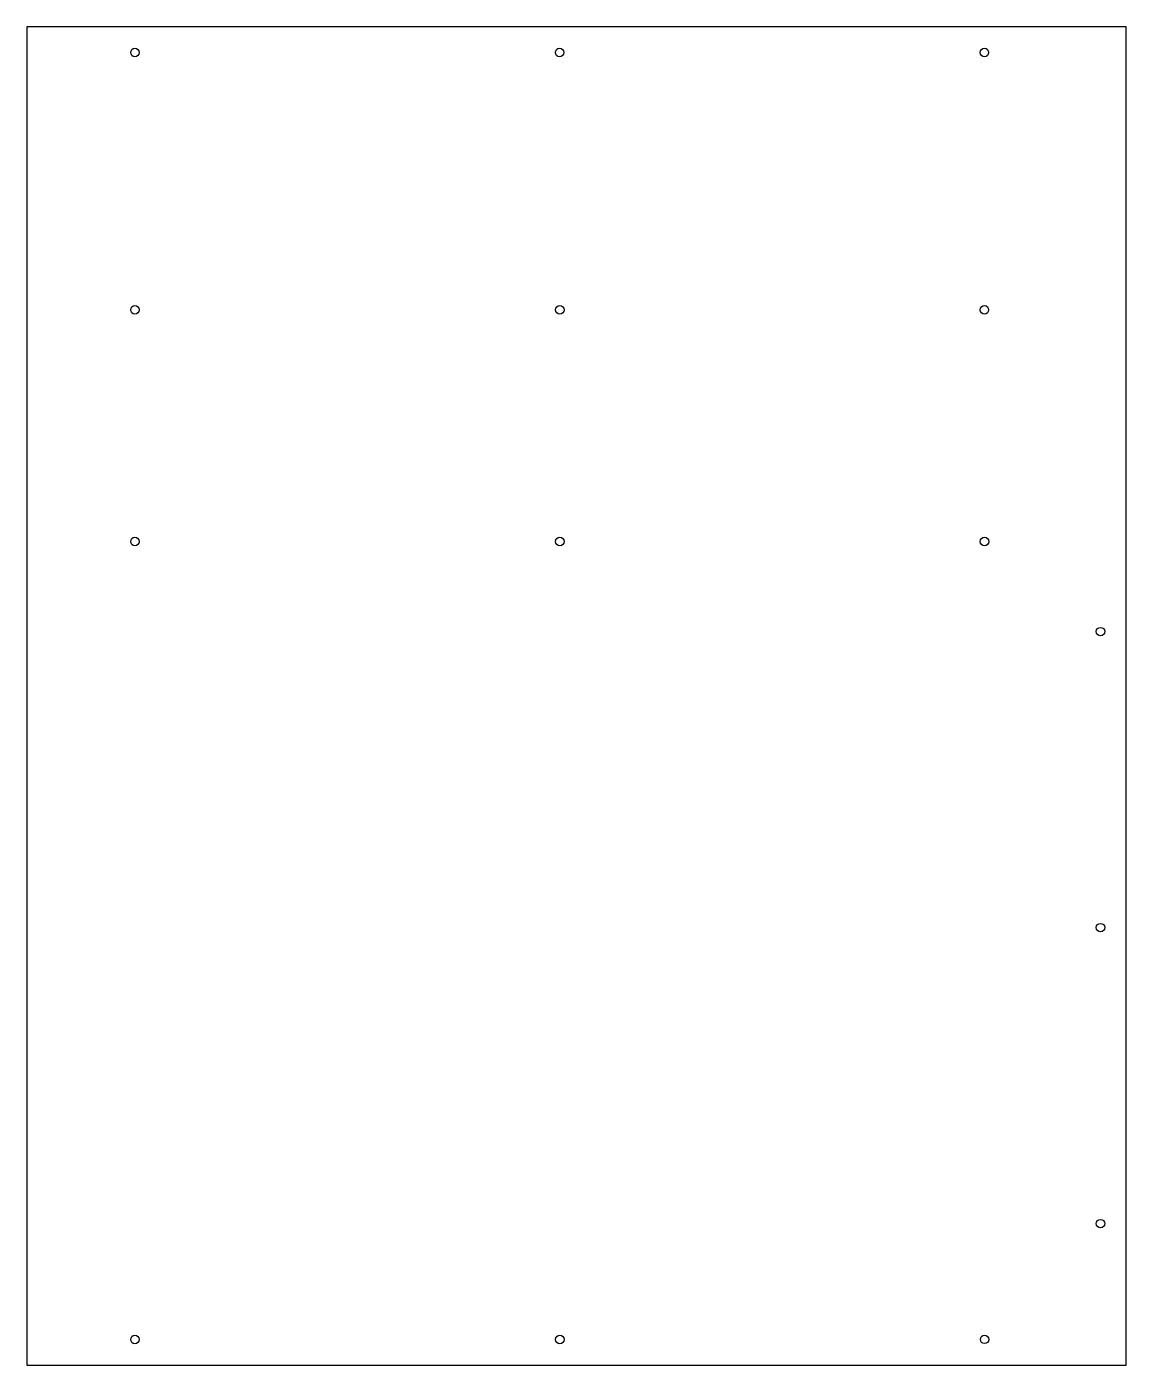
# Model space of a CAD drawing. Header units: millimetres. Extents: x -772 to -345, y -113 to 407.
import ezdxf

# ---------------------------------------------------------------- set-up
doc = ezdxf.new("R2010")
doc.units = ezdxf.units.MM
doc.layers.get('0').update_dxf_attribs({"linetype": 'CONTINUOUS'})

msp = doc.modelspace()

# ---------------------------------------------------------------- linework, layer by layer
msp.add_lwpolyline([(-344.79, -113.43), (-344.79, 406.57), (-771.79, 406.57), (-771.79, -113.43)], close=True)
for centre in [(-729.79, 396.57), (-564.84, 396.57), (-399.89, 396.6), (-729.79, 296.57), (-564.79, 296.57), (-399.87, 296.6), (-729.79, 206.57), (-564.79, 206.57), (-399.85, 206.6), (-354.79, 171.57), (-354.79, 56.57), (-354.79, -58.43), (-729.79, -103.43), (-564.79, -103.43), (-399.79, -103.4)]:
    msp.add_circle(centre, 1.65)

doc.saveas('drawing.dxf')
